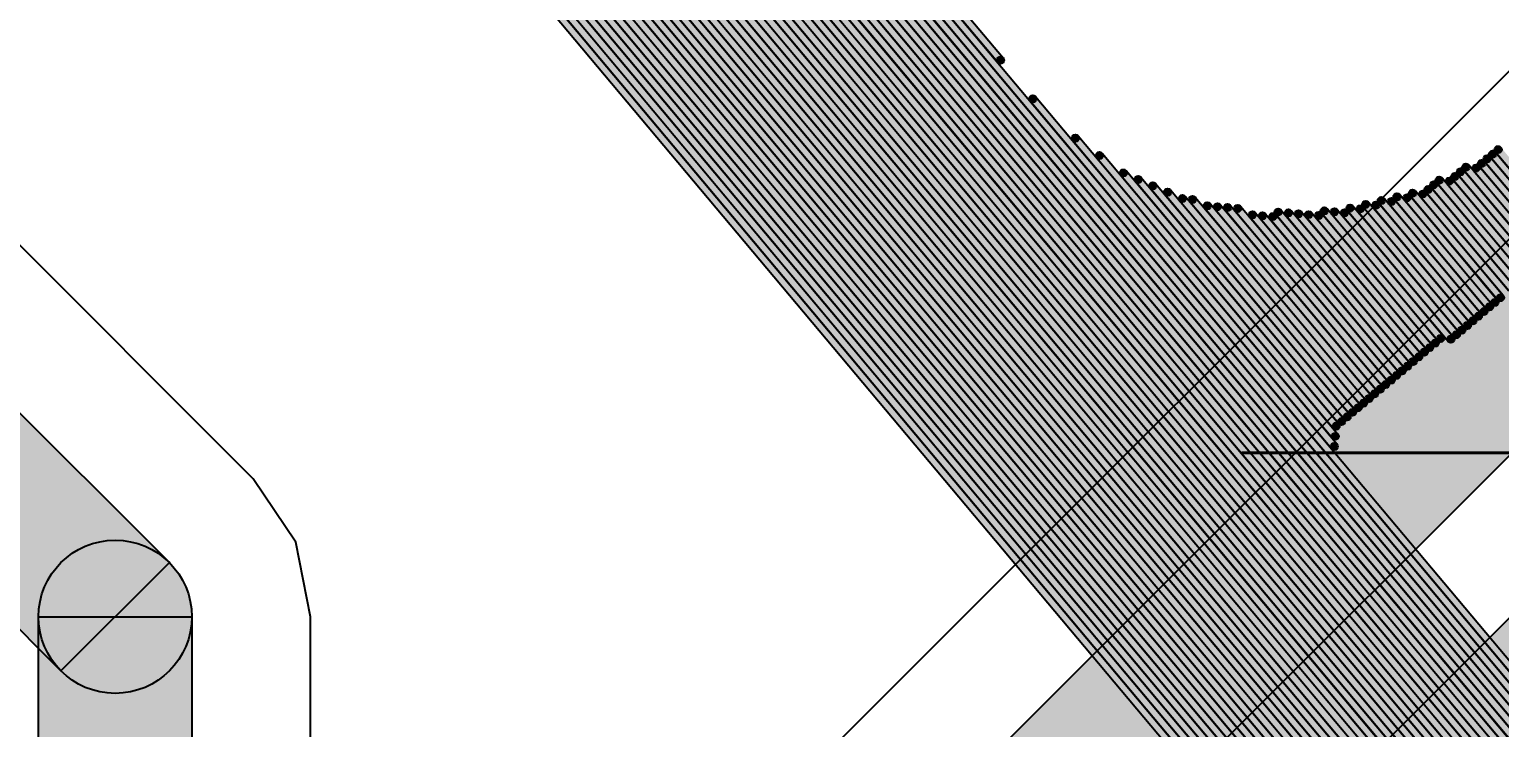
# Model space of a CAD drawing. Header units: millimetres. Extents: x -4 to 157, y -60 to 103.
# Drawn here: x 94.99 to 102.67, y -6.68 to -3.03 of the extents above; entities that cross this region are included whole.
import ezdxf

# ---------------------------------------------------------------- set-up
doc = ezdxf.new("R2010")
doc.units = ezdxf.units.MM
for name, color, linetype, true_color in [('BottomSolder', 6, 'Continuous', 0xff00ff), ('TopLayer', 1, 'Continuous', 0xff0000), ('TopOverlay', 2, 'Continuous', 0xffff00)]:
    doc.layers.add(name, color=color, linetype=linetype, true_color=true_color)
doc.styles.add('textstyle11', font='standard')

msp = doc.modelspace()

# ---------------------------------------------------------------- hatches: boundary and pattern name
at = {"layer": 'BottomSolder', "true_color": 0xff00ff}
for points in [[(91.7383, 6.5772), (91.7671, 6.6013), (107.2557, -11.8575), (107.227, -11.8816)], [(91.7671, 6.6013), (91.7958, 6.6255), (107.2843, -11.8334), (107.2556, -11.8575)], [(91.7049, 6.5001), (91.7336, 6.5242), (107.1982, -11.9057), (107.1695, -11.9298)], [(91.7097, 6.553), (91.7384, 6.5772), (107.227, -11.8815), (107.1983, -11.9056)], [(91.6188, 6.4276), (91.6475, 6.4518), (107.112, -11.978), (107.0832, -12.0022)], [(91.6474, 6.4519), (91.6762, 6.476), (107.1409, -11.9539), (107.1121, -11.9781)], [(91.6762, 6.4761), (91.7049, 6.5002), (107.1696, -11.9299), (107.1408, -11.954)], [(91.5854, 6.3507), (91.6142, 6.3749), (107.0546, -12.0264), (107.0259, -12.0505)], [(91.5899, 6.4036), (91.6187, 6.4278), (107.0833, -12.0023), (107.0545, -12.0264)], [(91.4991, 6.2784), (91.5279, 6.3025), (106.9682, -12.0987), (106.9395, -12.1229)], [(91.528, 6.3024), (91.5567, 6.3266), (106.997, -12.0746), (106.9683, -12.0987)], [(91.5566, 6.3266), (91.5853, 6.3507), (107.0257, -12.0505), (106.997, -12.0747)], [(91.4656, 6.2015), (91.4944, 6.2256), (106.9107, -12.147), (106.8819, -12.1711)], [(91.4945, 6.2255), (91.5232, 6.2497), (106.9396, -12.1229), (106.9108, -12.147)], [(91.4323, 6.1243), (91.4611, 6.1485), (106.8533, -12.1952), (106.8245, -12.2194)], [(91.4611, 6.1484), (91.4899, 6.1725), (106.8819, -12.1711), (106.8532, -12.1952)], [(91.399, 6.0474), (91.4278, 6.0715), (106.7958, -12.2434), (106.767, -12.2676)], [(91.4036, 6.1002), (91.4323, 6.1243), (106.8245, -12.2194), (106.7957, -12.2435)], [(91.3657, 5.9703), (91.3945, 5.9944), (106.7383, -12.2917), (106.7095, -12.3158)], [(91.3702, 6.0233), (91.399, 6.0474), (106.7669, -12.2676), (106.7381, -12.2917)], [(91.3321, 5.8934), (91.3609, 5.9175), (106.6807, -12.34), (106.652, -12.3641)], [(91.3608, 5.9175), (91.3895, 5.9416), (106.7095, -12.3159), (106.6807, -12.34)], [(91.3275, 5.8405), (91.3562, 5.8647), (106.652, -12.364), (106.6232, -12.3882)], [(91.2941, 5.7636), (91.3229, 5.7877), (106.5945, -12.4122), (106.5658, -12.4364)], [(91.3229, 5.7875), (91.3517, 5.8117), (106.6233, -12.3881), (106.5945, -12.4123)], [(91.2849, 5.6578), (91.3137, 5.6819), (106.537, -12.4607), (106.5082, -12.4848)], [(91.2896, 5.7106), (91.3183, 5.7347), (106.5658, -12.4365), (106.5371, -12.4606)], [(91.2802, 5.6049), (91.309, 5.629), (106.5083, -12.4847), (106.4795, -12.5089)], [(91.2755, 5.5519), (91.3043, 5.5761), (106.4794, -12.5087), (106.4507, -12.5329)], [(91.2665, 5.4461), (91.2953, 5.4702), (106.4219, -12.5572), (106.3932, -12.5813)], [(91.2711, 5.499), (91.2998, 5.5232), (106.4507, -12.5329), (106.422, -12.557)], [(91.2619, 5.3934), (91.2906, 5.4175), (114.6441, -22.4144), (114.6153, -22.4385)], [(91.2525, 5.2875), (91.2813, 5.3117), (114.5385, -22.4052), (114.5097, -22.4293)], [(91.2571, 5.3403), (91.2859, 5.3645), (114.5915, -22.4098), (114.5627, -22.4339)], [(91.272, 5.2058), (91.3008, 5.2299), (114.4615, -22.3717), (114.4328, -22.3959)], [(91.2676, 5.1531), (91.2963, 5.1773), (114.4086, -22.3672), (114.3799, -22.3913)], [(91.287, 5.0713), (91.3157, 5.0955), (114.3315, -22.3337), (114.3028, -22.3579)], [(91.3064, 4.9898), (91.3351, 5.0139), (114.2546, -22.3004), (114.2259, -22.3245)], [(91.3259, 4.9083), (91.3547, 4.9324), (114.1775, -22.267), (114.1488, -22.2911)], [(91.3454, 4.8265), (91.3741, 4.8506), (114.1006, -22.2336), (114.0719, -22.2578)], [(91.3649, 4.7449), (91.3937, 4.769), (114.0236, -22.2002), (113.9948, -22.2243)], [(91.4327, 4.6058), (91.4615, 4.6299), (113.8983, -22.1093), (113.8696, -22.1334)], [(91.5244, 4.4379), (91.5532, 4.462), (113.7489, -21.9898), (113.7201, -22.0139)], [(94.0395, 3.9515), (94.0682, 3.9756), (100.0756, -3.1837), (100.0468, -3.2078)], [(100.2157, -3.409), (100.2444, -3.3848), (103.1396, -6.8352), (103.1108, -6.8593)], [(100.4374, -3.6149), (100.4662, -3.5908), (101.8173, -5.201), (101.7885, -5.2251)], [(100.5627, -3.7058), (100.5915, -3.6817), (101.822, -5.1481), (101.7932, -5.1722)], [(102.6147, -3.6989), (102.6434, -3.6747), (103.0295, -4.1348), (103.0007, -4.1589)], [(102.6434, -3.6748), (102.6721, -3.6507), (103.0582, -4.1106), (103.0295, -4.1348)], [(102.4755, -3.7666), (102.5043, -3.7424), (102.9144, -4.2312), (102.8857, -4.2553)], [(102.5284, -3.7711), (102.5571, -3.747), (102.9431, -4.2071), (102.9144, -4.2312)], [(102.5571, -3.7471), (102.5859, -3.723), (102.9719, -4.183), (102.9432, -4.2071)], [(102.586, -3.723), (102.6147, -3.6988), (103.0007, -4.1589), (102.972, -4.183)], [(100.6881, -3.7968), (100.7168, -3.7726), (101.8265, -5.0952), (101.7978, -5.1193)], [(100.7649, -3.8301), (100.7937, -3.806), (101.8552, -5.0711), (101.8265, -5.0952)], [(102.3077, -3.8585), (102.3365, -3.8343), (102.7707, -4.3519), (102.7419, -4.3761)], [(102.3365, -3.8343), (102.3652, -3.8102), (102.7995, -4.3278), (102.7708, -4.3519)], [(102.3893, -3.839), (102.418, -3.8148), (102.8283, -4.3036), (102.7995, -4.3277)], [(102.418, -3.8149), (102.4467, -3.7908), (102.8569, -4.2794), (102.8281, -4.3035)], [(102.4468, -3.7906), (102.4756, -3.7665), (102.8855, -4.2554), (102.8568, -4.2795)], [(100.842, -3.8634), (100.8707, -3.8392), (101.884, -5.0469), (101.8553, -5.071)], [(100.9189, -3.8969), (100.9477, -3.8728), (101.9127, -5.0227), (101.884, -5.0469)], [(100.9959, -3.9303), (101.0247, -3.9062), (101.9415, -4.9986), (101.9128, -5.0227)], [(101.0488, -3.9349), (101.0776, -3.9107), (101.9703, -4.9745), (101.9415, -4.9986)], [(102.1157, -3.9216), (102.1445, -3.8974), (102.6269, -4.4724), (102.5981, -4.4965)], [(102.1686, -3.9263), (102.1973, -3.9021), (102.6556, -4.4484), (102.6269, -4.4725)], [(102.1972, -3.9022), (102.226, -3.8781), (102.6844, -4.4241), (102.6557, -4.4483)], [(102.2502, -3.9067), (102.279, -3.8825), (102.7132, -4.4001), (102.6844, -4.4243)], [(102.2789, -3.8825), (102.3077, -3.8584), (102.7419, -4.3761), (102.7132, -4.4002)], [(101.1259, -3.9682), (101.1547, -3.9441), (101.999, -4.9504), (101.9702, -4.9746)], [(101.1787, -3.9728), (101.2075, -3.9487), (102.0277, -4.9262), (101.9989, -4.9504)], [(101.2315, -3.9774), (101.2602, -3.9533), (102.0565, -4.9021), (102.0278, -4.9263)], [(101.2845, -3.982), (101.3133, -3.9579), (102.0854, -4.8779), (102.0566, -4.9021)], [(101.4959, -4.0006), (101.5246, -3.9765), (102.2003, -4.7815), (102.1716, -4.8056)], [(101.549, -4.0053), (101.5777, -3.9811), (102.229, -4.7574), (102.2003, -4.7815)], [(101.6017, -4.0098), (101.6305, -3.9856), (102.2578, -4.7332), (102.2291, -4.7574)], [(101.7363, -3.9949), (101.7651, -3.9708), (102.3441, -4.6609), (102.3153, -4.685)], [(101.7893, -3.9996), (101.818, -3.9754), (102.3729, -4.6368), (102.3441, -4.6609)], [(101.8421, -4.0043), (101.8708, -3.9802), (102.4257, -4.6414), (102.3969, -4.6655)], [(101.8708, -3.9801), (101.8996, -3.9559), (102.4545, -4.6174), (102.4257, -4.6415)], [(101.9236, -3.9847), (101.9523, -3.9605), (102.4832, -4.5931), (102.4544, -4.6172)], [(101.9525, -3.9607), (101.9812, -3.9366), (102.5119, -4.569), (102.4832, -4.5931)], [(102.0052, -3.9652), (102.034, -3.9411), (102.5407, -4.5448), (102.5119, -4.569)], [(102.034, -3.941), (102.0628, -3.9169), (102.5694, -4.5207), (102.5407, -4.5448)], [(102.0869, -3.9457), (102.1157, -3.9215), (102.5982, -4.4966), (102.5694, -4.5208)], [(101.3616, -4.0155), (101.3903, -3.9913), (102.1142, -4.8539), (102.0854, -4.878)], [(101.4144, -4.0201), (101.4431, -3.996), (102.1429, -4.8297), (102.1141, -4.8538)], [(101.4673, -4.0247), (101.496, -4.0006), (102.1716, -4.8056), (102.1428, -4.8298)], [(101.6546, -4.0145), (101.6833, -3.9904), (102.2866, -4.7091), (102.2578, -4.7333)], [(101.7074, -4.019), (101.7362, -3.9948), (102.3152, -4.6849), (102.2865, -4.7091)]]:
    msp.add_hatch(color=6, dxfattribs=at).paths.add_polyline_path(points, flags=0)
h = msp.add_hatch(color=6, dxfattribs=at)
edge = h.paths.add_edge_path(flags=0)
edge.add_arc((100.0612, -3.1957), 0.0188, 0, 360)
h = msp.add_hatch(color=6, dxfattribs=at)
edge = h.paths.add_edge_path(flags=0)
edge.add_arc((100.2301, -3.3969), 0.0188, 0, 360)
h = msp.add_hatch(color=6, dxfattribs=at)
edge = h.paths.add_edge_path(flags=0)
edge.add_arc((100.4518, -3.6029), 0.0188, 0, 360)
h = msp.add_hatch(color=6, dxfattribs=at)
edge = h.paths.add_edge_path(flags=0)
edge.add_arc((100.5771, -3.6938), 0.0188, 0, 360)
h = msp.add_hatch(color=6, dxfattribs=at)
edge = h.paths.add_edge_path(flags=0)
edge.add_arc((102.6291, -3.6868), 0.0188, 0, 360)
h = msp.add_hatch(color=6, dxfattribs=at)
edge = h.paths.add_edge_path(flags=0)
edge.add_arc((102.6577, -3.6627), 0.0188, 0, 360)
h = msp.add_hatch(color=6, dxfattribs=at)
edge = h.paths.add_edge_path(flags=0)
edge.add_arc((102.4899, -3.7545), 0.0188, 0, 360)
h = msp.add_hatch(color=6, dxfattribs=at)
edge = h.paths.add_edge_path(flags=0)
edge.add_arc((102.5427, -3.7591), 0.0188, 0, 360)
h = msp.add_hatch(color=6, dxfattribs=at)
edge = h.paths.add_edge_path(flags=0)
edge.add_arc((102.5715, -3.7351), 0.0188, 0, 360)
h = msp.add_hatch(color=6, dxfattribs=at)
edge = h.paths.add_edge_path(flags=0)
edge.add_arc((102.6003, -3.7109), 0.0188, 0, 360)
h = msp.add_hatch(color=6, dxfattribs=at)
edge = h.paths.add_edge_path(flags=0)
edge.add_arc((100.7025, -3.7847), 0.0188, 0, 360)
h = msp.add_hatch(color=6, dxfattribs=at)
edge = h.paths.add_edge_path(flags=0)
edge.add_arc((100.7793, -3.8181), 0.0188, 0, 360)
h = msp.add_hatch(color=6, dxfattribs=at)
edge = h.paths.add_edge_path(flags=0)
edge.add_arc((100.8564, -3.8513), 0.0188, 0, 360)
h = msp.add_hatch(color=6, dxfattribs=at)
edge = h.paths.add_edge_path(flags=0)
edge.add_arc((102.3221, -3.8464), 0.0188, 0, 360)
h = msp.add_hatch(color=6, dxfattribs=at)
edge = h.paths.add_edge_path(flags=0)
edge.add_arc((102.3508, -3.8222), 0.0188, 0, 360)
h = msp.add_hatch(color=6, dxfattribs=at)
edge = h.paths.add_edge_path(flags=0)
edge.add_arc((102.4036, -3.8269), 0.0188, 0, 360)
h = msp.add_hatch(color=6, dxfattribs=at)
edge = h.paths.add_edge_path(flags=0)
edge.add_arc((102.4324, -3.8029), 0.0188, 0, 360)
h = msp.add_hatch(color=6, dxfattribs=at)
edge = h.paths.add_edge_path(flags=0)
edge.add_arc((102.4612, -3.7786), 0.0188, 0, 360)
h = msp.add_hatch(color=6, dxfattribs=at)
edge = h.paths.add_edge_path(flags=0)
edge.add_arc((100.9333, -3.8849), 0.0188, 0, 360)
h = msp.add_hatch(color=6, dxfattribs=at)
edge = h.paths.add_edge_path(flags=0)
edge.add_arc((101.0103, -3.9183), 0.0188, 0, 360)
h = msp.add_hatch(color=6, dxfattribs=at)
edge = h.paths.add_edge_path(flags=0)
edge.add_arc((101.0632, -3.9228), 0.0188, 0, 360)
h = msp.add_hatch(color=6, dxfattribs=at)
edge = h.paths.add_edge_path(flags=0)
edge.add_arc((102.0484, -3.929), 0.0188, 0, 360)
h = msp.add_hatch(color=6, dxfattribs=at)
edge = h.paths.add_edge_path(flags=0)
edge.add_arc((102.1301, -3.9095), 0.0188, 0, 360)
h = msp.add_hatch(color=6, dxfattribs=at)
edge = h.paths.add_edge_path(flags=0)
edge.add_arc((102.1829, -3.9142), 0.0188, 0, 360)
h = msp.add_hatch(color=6, dxfattribs=at)
edge = h.paths.add_edge_path(flags=0)
edge.add_arc((102.2116, -3.8901), 0.0188, 0, 360)
h = msp.add_hatch(color=6, dxfattribs=at)
edge = h.paths.add_edge_path(flags=0)
edge.add_arc((102.2646, -3.8946), 0.0188, 0, 360)
h = msp.add_hatch(color=6, dxfattribs=at)
edge = h.paths.add_edge_path(flags=0)
edge.add_arc((102.2933, -3.8705), 0.0188, 0, 360)
h = msp.add_hatch(color=6, dxfattribs=at)
edge = h.paths.add_edge_path(flags=0)
edge.add_arc((101.1403, -3.9562), 0.0188, 0, 360)
h = msp.add_hatch(color=6, dxfattribs=at)
edge = h.paths.add_edge_path(flags=0)
edge.add_arc((101.1931, -3.9608), 0.0188, 0, 360)
h = msp.add_hatch(color=6, dxfattribs=at)
edge = h.paths.add_edge_path(flags=0)
edge.add_arc((101.2459, -3.9654), 0.0188, 0, 360)
h = msp.add_hatch(color=6, dxfattribs=at)
edge = h.paths.add_edge_path(flags=0)
edge.add_arc((101.2989, -3.97), 0.0188, 0, 360)
h = msp.add_hatch(color=6, dxfattribs=at)
edge = h.paths.add_edge_path(flags=0)
edge.add_arc((101.3759, -4.0034), 0.0188, 0, 360)
h = msp.add_hatch(color=6, dxfattribs=at)
edge = h.paths.add_edge_path(flags=0)
edge.add_arc((101.4287, -4.008), 0.0188, 0, 360)
h = msp.add_hatch(color=6, dxfattribs=at)
edge = h.paths.add_edge_path(flags=0)
edge.add_arc((101.5102, -3.9885), 0.0188, 0, 360)
h = msp.add_hatch(color=6, dxfattribs=at)
edge = h.paths.add_edge_path(flags=0)
edge.add_arc((101.5633, -3.9932), 0.0188, 0, 360)
h = msp.add_hatch(color=6, dxfattribs=at)
edge = h.paths.add_edge_path(flags=0)
edge.add_arc((101.6161, -3.9977), 0.0188, 0, 360)
h = msp.add_hatch(color=6, dxfattribs=at)
edge = h.paths.add_edge_path(flags=0)
edge.add_arc((101.669, -4.0025), 0.0188, 0, 360)
h = msp.add_hatch(color=6, dxfattribs=at)
edge = h.paths.add_edge_path(flags=0)
edge.add_arc((101.7218, -4.0069), 0.0188, 0, 360)
h = msp.add_hatch(color=6, dxfattribs=at)
edge = h.paths.add_edge_path(flags=0)
edge.add_arc((101.7507, -3.9829), 0.0188, 0, 360)
h = msp.add_hatch(color=6, dxfattribs=at)
edge = h.paths.add_edge_path(flags=0)
edge.add_arc((101.8036, -3.9875), 0.0188, 0, 360)
h = msp.add_hatch(color=6, dxfattribs=at)
edge = h.paths.add_edge_path(flags=0)
edge.add_arc((101.8564, -3.9922), 0.0188, 0, 360)
h = msp.add_hatch(color=6, dxfattribs=at)
edge = h.paths.add_edge_path(flags=0)
edge.add_arc((101.8852, -3.968), 0.0188, 0, 360)
h = msp.add_hatch(color=6, dxfattribs=at)
edge = h.paths.add_edge_path(flags=0)
edge.add_arc((101.938, -3.9726), 0.0188, 0, 360)
h = msp.add_hatch(color=6, dxfattribs=at)
edge = h.paths.add_edge_path(flags=0)
edge.add_arc((101.9668, -3.9486), 0.0188, 0, 360)
h = msp.add_hatch(color=6, dxfattribs=at)
edge = h.paths.add_edge_path(flags=0)
edge.add_arc((102.0196, -3.9531), 0.0188, 0, 360)
h = msp.add_hatch(color=6, dxfattribs=at)
edge = h.paths.add_edge_path(flags=0)
edge.add_arc((102.1013, -3.9336), 0.0188, 0, 360)
h = msp.add_hatch(color=6, dxfattribs=at)
edge = h.paths.add_edge_path(flags=0)
edge.add_arc((101.4817, -4.0126), 0.0188, 0, 360)
h = msp.add_hatch(color=6, dxfattribs=at)
edge = h.paths.add_edge_path(flags=0)
edge.add_arc((102.6413, -4.4604), 0.0188, 0, 360)
h = msp.add_hatch(color=6, dxfattribs=at)
edge = h.paths.add_edge_path(flags=0)
edge.add_arc((102.6701, -4.4362), 0.0188, 0, 360)
h = msp.add_hatch(color=6, dxfattribs=at)
edge = h.paths.add_edge_path(flags=0)
edge.add_arc((102.555, -4.5328), 0.0188, 0, 360)
h = msp.add_hatch(color=6, dxfattribs=at)
edge = h.paths.add_edge_path(flags=0)
edge.add_arc((102.5838, -4.5087), 0.0188, 0, 360)
h = msp.add_hatch(color=6, dxfattribs=at)
edge = h.paths.add_edge_path(flags=0)
edge.add_arc((102.6125, -4.4844), 0.0188, 0, 360)
h = msp.add_hatch(color=6, dxfattribs=at)
edge = h.paths.add_edge_path(flags=0)
edge.add_arc((102.4688, -4.6052), 0.0188, 0, 360)
h = msp.add_hatch(color=6, dxfattribs=at)
edge = h.paths.add_edge_path(flags=0)
edge.add_arc((102.4975, -4.5811), 0.0188, 0, 360)
h = msp.add_hatch(color=6, dxfattribs=at)
edge = h.paths.add_edge_path(flags=0)
edge.add_arc((102.5263, -4.5569), 0.0188, 0, 360)
h = msp.add_hatch(color=6, dxfattribs=at)
edge = h.paths.add_edge_path(flags=0)
edge.add_arc((102.3008, -4.697), 0.0188, 0, 360)
h = msp.add_hatch(color=6, dxfattribs=at)
edge = h.paths.add_edge_path(flags=0)
edge.add_arc((102.3297, -4.6729), 0.0188, 0, 360)
h = msp.add_hatch(color=6, dxfattribs=at)
edge = h.paths.add_edge_path(flags=0)
edge.add_arc((102.3585, -4.6489), 0.0188, 0, 360)
h = msp.add_hatch(color=6, dxfattribs=at)
edge = h.paths.add_edge_path(flags=0)
edge.add_arc((102.4113, -4.6534), 0.0188, 0, 360)
h = msp.add_hatch(color=6, dxfattribs=at)
edge = h.paths.add_edge_path(flags=0)
edge.add_arc((102.4401, -4.6294), 0.0188, 0, 360)
h = msp.add_hatch(color=6, dxfattribs=at)
edge = h.paths.add_edge_path(flags=0)
edge.add_arc((102.2147, -4.7694), 0.0188, 0, 360)
h = msp.add_hatch(color=6, dxfattribs=at)
edge = h.paths.add_edge_path(flags=0)
edge.add_arc((102.2435, -4.7453), 0.0188, 0, 360)
h = msp.add_hatch(color=6, dxfattribs=at)
edge = h.paths.add_edge_path(flags=0)
edge.add_arc((102.2722, -4.7212), 0.0188, 0, 360)
h = msp.add_hatch(color=6, dxfattribs=at)
edge = h.paths.add_edge_path(flags=0)
edge.add_arc((102.1285, -4.8417), 0.0188, 0, 360)
h = msp.add_hatch(color=6, dxfattribs=at)
edge = h.paths.add_edge_path(flags=0)
edge.add_arc((102.1572, -4.8177), 0.0188, 0, 360)
h = msp.add_hatch(color=6, dxfattribs=at)
edge = h.paths.add_edge_path(flags=0)
edge.add_arc((102.1859, -4.7936), 0.0188, 0, 360)
h = msp.add_hatch(color=6, dxfattribs=at)
edge = h.paths.add_edge_path(flags=0)
edge.add_arc((102.0422, -4.9142), 0.0188, 0, 360)
h = msp.add_hatch(color=6, dxfattribs=at)
edge = h.paths.add_edge_path(flags=0)
edge.add_arc((102.071, -4.89), 0.0188, 0, 360)
h = msp.add_hatch(color=6, dxfattribs=at)
edge = h.paths.add_edge_path(flags=0)
edge.add_arc((102.0998, -4.866), 0.0188, 0, 360)
h = msp.add_hatch(color=6, dxfattribs=at)
edge = h.paths.add_edge_path(flags=0)
edge.add_arc((101.9559, -4.9866), 0.0188, 0, 360)
h = msp.add_hatch(color=6, dxfattribs=at)
edge = h.paths.add_edge_path(flags=0)
edge.add_arc((101.9846, -4.9625), 0.0188, 0, 360)
h = msp.add_hatch(color=6, dxfattribs=at)
edge = h.paths.add_edge_path(flags=0)
edge.add_arc((102.0133, -4.9383), 0.0188, 0, 360)
h = msp.add_hatch(color=6, dxfattribs=at)
edge = h.paths.add_edge_path(flags=0)
edge.add_arc((101.8696, -5.0589), 0.0188, 0, 360)
h = msp.add_hatch(color=6, dxfattribs=at)
edge = h.paths.add_edge_path(flags=0)
edge.add_arc((101.8983, -5.0348), 0.0188, 0, 360)
h = msp.add_hatch(color=6, dxfattribs=at)
edge = h.paths.add_edge_path(flags=0)
edge.add_arc((101.9272, -5.0106), 0.0188, 0, 360)
h = msp.add_hatch(color=6, dxfattribs=at)
edge = h.paths.add_edge_path(flags=0)
edge.add_arc((101.8121, -5.1073), 0.0188, 0, 360)
h = msp.add_hatch(color=6, dxfattribs=at)
edge = h.paths.add_edge_path(flags=0)
edge.add_arc((101.8409, -5.0831), 0.0188, 0, 360)
h = msp.add_hatch(color=6, dxfattribs=at)
edge = h.paths.add_edge_path(flags=0)
edge.add_arc((101.8029, -5.213), 0.0188, 0, 360)
h = msp.add_hatch(color=6, dxfattribs=at)
edge = h.paths.add_edge_path(flags=0)
edge.add_arc((101.8076, -5.1601), 0.0188, 0, 360)
at = {"layer": 'TopLayer', "true_color": 0xff0000}
for points in [[(94.4905, -15.4655), (93.9248, -14.8998), (107.8329, -0.9918), (108.3986, -1.5575)], [(94.1106, -13.8655), (93.5449, -13.2998), (105.1607, -1.6841), (105.7264, -2.2498)], [(93.1896, -4.4167), (93.7553, -3.851), (95.7238, -5.8195), (95.1581, -6.3852)], [(95.8409, -8.8583), (95.0409, -8.8583), (95.0409, -6.1024), (95.8409, -6.1024)]]:
    msp.add_hatch(color=1, dxfattribs=at).paths.add_polyline_path(points, flags=0)
h = msp.add_hatch(color=1, dxfattribs=at)
edge = h.paths.add_edge_path(flags=0)
edge.add_arc((95.4409, -6.1024), 0.4, 0, 360)
h = msp.add_hatch(color=1, dxfattribs=at)
edge = h.paths.add_edge_path(flags=0)
edge.add_arc((95.4409, -6.1024), 0.4, 0, 360)

# ---------------------------------------------------------------- linework, layer by layer
at = {"layer": 'BottomSolder', "color": 6, "true_color": 0xff00ff}
for p, q in [((107.2556, -11.8575), (91.7671, 6.6013)), ((91.7671, 6.6013), (107.2557, -11.8575)), ((91.7958, 6.6255), (107.2843, -11.8334)), ((107.1983, -11.9056), (91.7097, 6.553)), ((91.7336, 6.5242), (107.1982, -11.9057)), ((107.227, -11.8816), (91.7383, 6.5772)), ((91.7384, 6.5772), (107.227, -11.8815)), ((107.1121, -11.9781), (91.6474, 6.4519)), ((91.6475, 6.4518), (107.112, -11.978)), ((107.1408, -11.954), (91.6762, 6.4761)), ((91.6762, 6.476), (107.1409, -11.9539)), ((91.7049, 6.5002), (107.1696, -11.9299)), ((107.1695, -11.9298), (91.7049, 6.5001)), ((107.0545, -12.0264), (91.5899, 6.4036)), ((91.6142, 6.3749), (107.0546, -12.0264)), ((91.6187, 6.4278), (107.0833, -12.0023)), ((107.0832, -12.0022), (91.6188, 6.4276)), ((91.5279, 6.3025), (106.9682, -12.0987)), ((106.9683, -12.0987), (91.528, 6.3024)), ((106.997, -12.0747), (91.5566, 6.3266)), ((91.5567, 6.3266), (106.997, -12.0746)), ((91.5853, 6.3507), (107.0257, -12.0505)), ((107.0259, -12.0505), (91.5854, 6.3507)), ((91.4944, 6.2256), (106.9107, -12.147)), ((106.9108, -12.147), (91.4945, 6.2255)), ((106.9395, -12.1229), (91.4991, 6.2784)), ((91.5232, 6.2497), (106.9396, -12.1229)), ((91.4611, 6.1485), (106.8533, -12.1952)), ((106.8532, -12.1952), (91.4611, 6.1484)), ((106.8819, -12.1711), (91.4656, 6.2015)), ((91.4899, 6.1725), (106.8819, -12.1711)), ((106.7957, -12.2435), (91.4036, 6.1002)), ((91.4278, 6.0715), (106.7958, -12.2434)), ((106.8245, -12.2194), (91.4323, 6.1243)), ((91.4323, 6.1243), (106.8245, -12.2194)), ((106.7381, -12.2917), (91.3702, 6.0233)), ((91.3945, 5.9944), (106.7383, -12.2917)), ((106.767, -12.2676), (91.399, 6.0474)), ((91.399, 6.0474), (106.7669, -12.2676)), ((106.6807, -12.34), (91.3608, 5.9175)), ((91.3609, 5.9175), (106.6807, -12.34)), ((106.7095, -12.3158), (91.3657, 5.9703)), ((91.3895, 5.9416), (106.7095, -12.3159)), ((106.6232, -12.3882), (91.3275, 5.8405)), ((106.652, -12.3641), (91.3321, 5.8934)), ((91.3562, 5.8647), (106.652, -12.364)), ((106.5658, -12.4364), (91.2941, 5.7636)), ((91.3229, 5.7877), (106.5945, -12.4122)), ((106.5945, -12.4123), (91.3229, 5.7875)), ((91.3517, 5.8117), (106.6233, -12.3881)), ((106.5371, -12.4606), (91.2896, 5.7106)), ((91.3137, 5.6819), (106.537, -12.4607)), ((91.3183, 5.7347), (106.5658, -12.4365)), ((106.4795, -12.5089), (91.2802, 5.6049)), ((106.5082, -12.4848), (91.2849, 5.6578)), ((91.309, 5.629), (106.5083, -12.4847)), ((106.4507, -12.5329), (91.2755, 5.5519)), ((91.3043, 5.5761), (106.4794, -12.5087)), ((106.422, -12.557), (91.2711, 5.499)), ((91.2953, 5.4702), (106.4219, -12.5572)), ((91.2998, 5.5232), (106.4507, -12.5329)), ((114.6153, -22.4385), (91.2619, 5.3934)), ((106.3932, -12.5813), (91.2665, 5.4461)), ((91.2906, 5.4175), (114.6441, -22.4144)), ((114.5627, -22.4339), (91.2571, 5.3403)), ((91.2813, 5.3117), (114.5385, -22.4052)), ((91.2859, 5.3645), (114.5915, -22.4098)), ((114.5097, -22.4293), (91.2525, 5.2875)), ((91.3008, 5.2299), (114.4615, -22.3717)), ((114.3799, -22.3913), (91.2676, 5.1531)), ((114.4328, -22.3959), (91.272, 5.2058)), ((91.2963, 5.1773), (114.4086, -22.3672)), ((114.3028, -22.3579), (91.287, 5.0713)), ((91.3157, 5.0955), (114.3315, -22.3337)), ((114.2259, -22.3245), (91.3064, 4.9898)), ((91.3351, 5.0139), (114.2546, -22.3004)), ((91.3547, 4.9324), (114.1775, -22.267)), ((114.1488, -22.2911), (91.3259, 4.9083)), ((91.3741, 4.8506), (114.1006, -22.2336)), ((114.0719, -22.2578), (91.3454, 4.8265)), ((91.3937, 4.769), (114.0236, -22.2002)), ((113.9948, -22.2243), (91.3649, 4.7449)), ((113.8696, -22.1334), (91.4327, 4.6058)), ((91.4615, 4.6299), (113.8983, -22.1093)), ((91.5532, 4.462), (113.7489, -21.9898)), ((113.7201, -22.0139), (91.5244, 4.4379)), ((100.0468, -3.2078), (94.0395, 3.9515)), ((94.0682, 3.9756), (100.0756, -3.1837)), ((100.0756, -3.1837), (100.0468, -3.2078)), ((100.2157, -3.409), (100.2444, -3.3848)), ((103.1108, -6.8593), (100.2157, -3.409)), ((100.2444, -3.3848), (103.1396, -6.8352)), ((100.4374, -3.6149), (100.4662, -3.5908)), ((100.4662, -3.5908), (101.8173, -5.201)), ((101.7885, -5.2251), (100.4374, -3.6149)), ((100.5627, -3.7058), (100.5915, -3.6817)), ((100.5915, -3.6817), (101.822, -5.1481)), ((102.6147, -3.6989), (102.6434, -3.6747)), ((102.6434, -3.6748), (102.6721, -3.6507)), ((102.6434, -3.6747), (103.0295, -4.1348)), ((103.0295, -4.1348), (102.6434, -3.6748)), ((101.7932, -5.1722), (100.5627, -3.7058)), ((102.4755, -3.7666), (102.5043, -3.7424)), ((102.5043, -3.7424), (102.9144, -4.2312)), ((102.5284, -3.7711), (102.5571, -3.747)), ((102.5571, -3.7471), (102.5859, -3.723)), ((102.5571, -3.747), (102.9431, -4.2071)), ((102.9432, -4.2071), (102.5571, -3.7471)), ((102.5859, -3.723), (102.9719, -4.183)), ((102.586, -3.723), (102.6147, -3.6988)), ((102.972, -4.183), (102.586, -3.723)), ((102.6147, -3.6988), (103.0007, -4.1589)), ((103.0007, -4.1589), (102.6147, -3.6989)), ((100.6881, -3.7968), (100.7168, -3.7726)), ((101.7978, -5.1193), (100.6881, -3.7968)), ((100.7168, -3.7726), (101.8265, -5.0952)), ((100.7649, -3.8301), (100.7937, -3.806)), ((101.8265, -5.0952), (100.7649, -3.8301)), ((100.7937, -3.806), (101.8552, -5.0711)), ((102.3077, -3.8585), (102.3365, -3.8343)), ((102.3365, -3.8343), (102.3652, -3.8102)), ((102.7708, -4.3519), (102.3365, -3.8343)), ((102.3365, -3.8343), (102.7707, -4.3519)), ((102.3652, -3.8102), (102.7995, -4.3278)), ((102.3893, -3.839), (102.418, -3.8148)), ((102.418, -3.8149), (102.4467, -3.7908)), ((102.418, -3.8148), (102.8283, -4.3036)), ((102.8281, -4.3035), (102.418, -3.8149)), ((102.4467, -3.7908), (102.8569, -4.2794)), ((102.4468, -3.7906), (102.4756, -3.7665)), ((102.8568, -4.2795), (102.4468, -3.7906)), ((102.8857, -4.2553), (102.4755, -3.7666)), ((102.4756, -3.7665), (102.8855, -4.2554)), ((102.9144, -4.2312), (102.5284, -3.7711)), ((100.842, -3.8634), (100.8707, -3.8392)), ((101.8553, -5.071), (100.842, -3.8634)), ((100.8707, -3.8392), (101.884, -5.0469)), ((100.9189, -3.8969), (100.9477, -3.8728)), ((101.884, -5.0469), (100.9189, -3.8969)), ((100.9477, -3.8728), (101.9127, -5.0227)), ((100.9959, -3.9303), (101.0247, -3.9062)), ((101.0247, -3.9062), (101.9415, -4.9986)), ((101.0488, -3.9349), (101.0776, -3.9107)), ((101.0776, -3.9107), (101.9703, -4.9745)), ((102.1157, -3.9216), (102.1445, -3.8974)), ((102.1445, -3.8974), (102.6269, -4.4724)), ((102.1686, -3.9263), (102.1973, -3.9021)), ((102.1972, -3.9022), (102.226, -3.8781)), ((102.6557, -4.4483), (102.1972, -3.9022)), ((102.1973, -3.9021), (102.6556, -4.4484)), ((102.226, -3.8781), (102.6844, -4.4241)), ((102.2502, -3.9067), (102.279, -3.8825)), ((102.6844, -4.4243), (102.2502, -3.9067)), ((102.2789, -3.8825), (102.3077, -3.8584)), ((102.7132, -4.4002), (102.2789, -3.8825)), ((102.279, -3.8825), (102.7132, -4.4001)), ((102.3077, -3.8584), (102.7419, -4.3761)), ((102.7419, -4.3761), (102.3077, -3.8585)), ((102.7995, -4.3277), (102.3893, -3.839)), ((101.9128, -5.0227), (100.9959, -3.9303)), ((101.9415, -4.9986), (101.0488, -3.9349)), ((101.1259, -3.9682), (101.1547, -3.9441)), ((101.9702, -4.9746), (101.1259, -3.9682)), ((101.1547, -3.9441), (101.999, -4.9504)), ((101.1787, -3.9728), (101.2075, -3.9487)), ((101.9989, -4.9504), (101.1787, -3.9728)), ((101.2075, -3.9487), (102.0277, -4.9262)), ((101.2315, -3.9774), (101.2602, -3.9533)), ((102.0278, -4.9263), (101.2315, -3.9774)), ((101.2602, -3.9533), (102.0565, -4.9021)), ((101.2845, -3.982), (101.3133, -3.9579)), ((102.0566, -4.9021), (101.2845, -3.982)), ((101.3133, -3.9579), (102.0854, -4.8779)), ((101.4959, -4.0006), (101.5246, -3.9765)), ((101.5246, -3.9765), (102.2003, -4.7815)), ((101.549, -4.0053), (101.5777, -3.9811)), ((101.5777, -3.9811), (102.229, -4.7574)), ((101.6017, -4.0098), (101.6305, -3.9856)), ((101.6305, -3.9856), (102.2578, -4.7332)), ((101.7363, -3.9949), (101.7651, -3.9708)), ((101.7651, -3.9708), (102.3441, -4.6609)), ((101.7893, -3.9996), (101.818, -3.9754)), ((101.818, -3.9754), (102.3729, -4.6368)), ((101.8421, -4.0043), (101.8708, -3.9802)), ((101.8708, -3.9801), (101.8996, -3.9559)), ((102.4257, -4.6415), (101.8708, -3.9801)), ((101.8708, -3.9802), (102.4257, -4.6414)), ((101.8996, -3.9559), (102.4545, -4.6174)), ((101.9236, -3.9847), (101.9523, -3.9605)), ((102.4544, -4.6172), (101.9236, -3.9847)), ((101.9523, -3.9605), (102.4832, -4.5931)), ((101.9525, -3.9607), (101.9812, -3.9366)), ((102.4832, -4.5931), (101.9525, -3.9607)), ((101.9812, -3.9366), (102.5119, -4.569)), ((102.0052, -3.9652), (102.034, -3.9411)), ((102.5119, -4.569), (102.0052, -3.9652)), ((102.034, -3.941), (102.0628, -3.9169)), ((102.5407, -4.5448), (102.034, -3.941)), ((102.034, -3.9411), (102.5407, -4.5448)), ((102.0628, -3.9169), (102.5694, -4.5207)), ((102.0869, -3.9457), (102.1157, -3.9215)), ((102.5694, -4.5208), (102.0869, -3.9457)), ((102.1157, -3.9215), (102.5982, -4.4966)), ((102.5981, -4.4965), (102.1157, -3.9216)), ((102.6269, -4.4725), (102.1686, -3.9263)), ((101.3616, -4.0155), (101.3903, -3.9913)), ((102.0854, -4.878), (101.3616, -4.0155)), ((101.3903, -3.9913), (102.1142, -4.8539)), ((101.4144, -4.0201), (101.4431, -3.996)), ((102.1141, -4.8538), (101.4144, -4.0201)), ((101.4431, -3.996), (102.1429, -4.8297)), ((101.4673, -4.0247), (101.496, -4.0006)), ((102.1428, -4.8298), (101.4673, -4.0247)), ((102.1716, -4.8056), (101.4959, -4.0006)), ((101.496, -4.0006), (102.1716, -4.8056)), ((102.2003, -4.7815), (101.549, -4.0053)), ((102.2291, -4.7574), (101.6017, -4.0098)), ((101.6546, -4.0145), (101.6833, -3.9904)), ((102.2578, -4.7333), (101.6546, -4.0145)), ((101.6833, -3.9904), (102.2866, -4.7091)), ((101.7074, -4.019), (101.7362, -3.9948)), ((102.2865, -4.7091), (101.7074, -4.019)), ((101.7362, -3.9948), (102.3152, -4.6849)), ((102.3153, -4.685), (101.7363, -3.9949)), ((102.3441, -4.6609), (101.7893, -3.9996)), ((102.3969, -4.6655), (101.8421, -4.0043)), ((102.6556, -4.4484), (102.6269, -4.4725)), ((102.6844, -4.4241), (102.6557, -4.4483)), ((102.5694, -4.5207), (102.5407, -4.5448)), ((102.5982, -4.4966), (102.5694, -4.5208)), ((102.6269, -4.4724), (102.5981, -4.4965)), ((102.4832, -4.5931), (102.4544, -4.6172)), ((102.5119, -4.569), (102.4832, -4.5931)), ((102.5407, -4.5448), (102.5119, -4.569)), ((102.3441, -4.6609), (102.3153, -4.685)), ((102.3729, -4.6368), (102.3441, -4.6609)), ((102.4257, -4.6414), (102.3969, -4.6655)), ((102.4545, -4.6174), (102.4257, -4.6415)), ((102.2578, -4.7332), (102.2291, -4.7574)), ((102.2866, -4.7091), (102.2578, -4.7333)), ((102.3152, -4.6849), (102.2865, -4.7091)), ((102.1429, -4.8297), (102.1141, -4.8538)), ((102.1716, -4.8056), (102.1428, -4.8298)), ((102.2003, -4.7815), (102.1716, -4.8056)), ((102.229, -4.7574), (102.2003, -4.7815)), ((102.0565, -4.9021), (102.0278, -4.9263)), ((102.0854, -4.8779), (102.0566, -4.9021)), ((102.1142, -4.8539), (102.0854, -4.878)), ((101.9703, -4.9745), (101.9415, -4.9986)), ((101.999, -4.9504), (101.9702, -4.9746)), ((102.0277, -4.9262), (101.9989, -4.9504)), ((101.884, -5.0469), (101.8553, -5.071)), ((101.9127, -5.0227), (101.884, -5.0469)), ((101.9415, -4.9986), (101.9128, -5.0227)), ((101.8265, -5.0952), (101.7978, -5.1193)), ((101.8552, -5.0711), (101.8265, -5.0952)), ((101.8173, -5.201), (101.7885, -5.2251)), ((101.822, -5.1481), (101.7932, -5.1722))]:
    msp.add_line(p, q, dxfattribs=at)
at = {"layer": 'BottomSolder'}
for centre in [(100.0612, -3.1957), (100.2301, -3.3969), (100.4518, -3.6029), (100.5771, -3.6938), (102.6291, -3.6868), (102.6577, -3.6627), (102.4899, -3.7545), (102.5427, -3.7591), (102.5715, -3.7351), (102.6003, -3.7109), (100.7025, -3.7847), (100.7793, -3.8181), (100.8564, -3.8513), (102.3221, -3.8464), (102.3508, -3.8222), (102.4036, -3.8269), (102.4324, -3.8029), (102.4612, -3.7786), (100.9333, -3.8849), (101.0103, -3.9183), (101.0632, -3.9228), (102.0484, -3.929), (102.1301, -3.9095), (102.1829, -3.9142), (102.2116, -3.8901), (102.2646, -3.8946), (102.2933, -3.8705), (101.1403, -3.9562), (101.1931, -3.9608), (101.2459, -3.9654), (101.2989, -3.97), (101.3759, -4.0034), (101.4287, -4.008), (101.5102, -3.9885), (101.5633, -3.9932), (101.6161, -3.9977), (101.669, -4.0025), (101.7218, -4.0069), (101.7507, -3.9829), (101.8036, -3.9875), (101.8564, -3.9922), (101.8852, -3.968), (101.938, -3.9726), (101.9668, -3.9486), (102.0196, -3.9531), (102.1013, -3.9336), (101.4817, -4.0126), (102.6413, -4.4604), (102.6701, -4.4362), (102.555, -4.5328), (102.5838, -4.5087), (102.6125, -4.4844), (102.4688, -4.6052), (102.4975, -4.5811), (102.5263, -4.5569), (102.3008, -4.697), (102.3297, -4.6729), (102.3585, -4.6489), (102.4113, -4.6534), (102.4401, -4.6294), (102.2147, -4.7694), (102.2435, -4.7453), (102.2722, -4.7212), (102.1285, -4.8417), (102.1572, -4.8177), (102.1859, -4.7936), (102.0422, -4.9142), (102.071, -4.89), (102.0998, -4.866), (101.9559, -4.9866), (101.9846, -4.9625), (102.0133, -4.9383), (101.8696, -5.0589), (101.8983, -5.0348), (101.9272, -5.0106), (101.8121, -5.1073), (101.8409, -5.0831), (101.8029, -5.213), (101.8076, -5.1601)]:
    msp.add_circle(centre, 0.0188, dxfattribs=at)
at = {"layer": 'TopLayer', "color": 1, "true_color": 0xff0000}
for p, q in [((93.9248, -14.8998), (107.8329, -0.9918)), ((93.5449, -13.2998), (105.1607, -1.6841)), ((105.7264, -2.2498), (94.1106, -13.8655)), ((93.7553, -3.851), (95.7238, -5.8195)), ((95.1581, -6.3852), (93.1896, -4.4167)), ((95.7238, -5.8195), (95.1581, -6.3852)), ((95.0409, -8.8583), (95.0409, -6.1024)), ((95.0409, -6.1024), (95.8409, -6.1024)), ((95.8409, -6.1024), (95.8409, -8.8583))]:
    msp.add_line(p, q, dxfattribs=at)
at = {"layer": 'TopLayer'}
for p, q in [((104.6576, -1.311), (97.2626, -8.7059)), ((96.1619, -5.3814), (94.492, -3.7115)), ((96.3829, -5.7122), (96.1619, -5.3814)), ((96.4605, -6.1024), (96.3829, -5.7122)), ((96.4605, -8.1272), (96.4605, -6.1024))]:
    msp.add_line(p, q, dxfattribs=at)
msp.add_circle((95.4409, -6.1024), 0.4, dxfattribs=at)
msp.add_circle((95.4409, -6.1024), 0.4, dxfattribs=at)

# ---------------------------------------------------------------- texts
at = {"layer": 'TopOverlay', "style": 'textstyle11'}
msp.add_text('I2C Encoder V2.1', height=8, rotation=90, dxfattribs=at).set_placement((109.3211, -6.4961))

doc.saveas('drawing.dxf')
